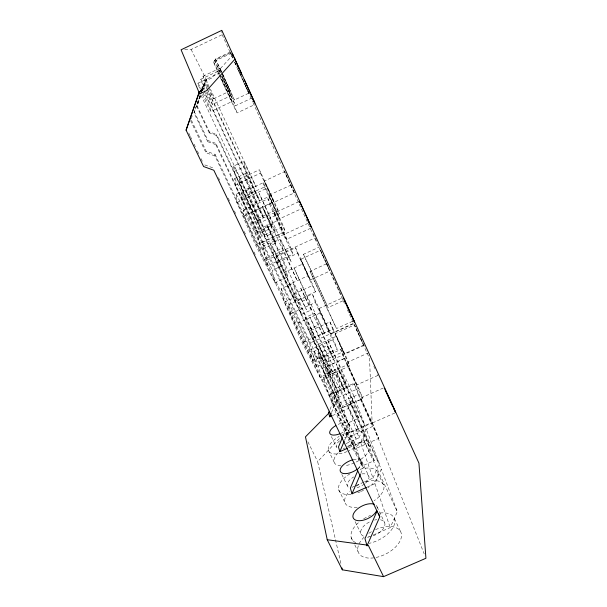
<?xml version="1.0" encoding="UTF-8"?>
<svg xmlns="http://www.w3.org/2000/svg" width="607" height="607" viewBox="0 0 607 607"><rect width="100%" height="100%" fill="white"/><g stroke="black" fill="none" stroke-linecap="round" stroke-linejoin="round"><path stroke-width="0.46" stroke-dasharray="3.04 2.28" d="M360.74 473.468L363.29 467.534L214.924 155.946L215.045 154.39L206.183 151.158L191.387 120.232M275.737 243.187L266.822 224.203L275.039 240.6L275.737 243.187L260.615 250.152L257.285 232.147L215.811 144.663L215.902 143.419L207.966 140.505L194.384 111.969L200.173 95.064M331.521 412.548L338.926 394.618L216.524 135.52L216.608 134.504L209.407 131.856L197.131 105.952L201.084 94.426M291.299 184.968L268.825 195.264L269.159 196.349L279.599 218.816L301.186 208.838M214.924 155.946L205.932 152.668L206.183 151.158M215.811 144.663L207.761 141.712L207.966 140.505M216.524 135.52L209.248 132.842L209.407 131.856M383.336 387.987L360.573 398.162L366.878 412.935L371.841 423.208L394.8 412.988M200.401 91.566L202.214 86.619L203.815 90.041M191.296 118.509L192.207 115.854M200.393 91.938L202.214 86.619M207.761 141.712L193.997 112.811L200.295 94.434M200.591 93.561L204.445 82.598L206.858 87.749M201.395 91.498L204.445 82.598M209.248 132.842L196.812 106.642L200.985 94.487M202.177 91.012L206.251 79.35L206.729 80.367L211.661 78.03L231.806 56.094L232.982 58.674M202.298 90.875L206.251 79.35M285.024 172.403L284.615 171.576L264.364 181.061L274.121 202.252L294.349 192.874L291.565 186.668M330.018 409.497L337.682 390.893L216.608 134.504M346.157 443.535L358.972 437.844L348.699 408.352L353.851 396.014L327.393 339.389L341.028 369.822L346.104 383.677L336.369 388.04C324.578 365.247 312.453 342.242 305.093 317.582L314.585 313.273L324.646 333.516L294.16 268.271L307.81 298.773L311.55 309.851L301.58 314.38C290.214 291.383 276.875 268.673 270.282 243.771L280.002 239.295L291.277 262.103L259.219 193.512L272.869 224.044L275.123 232.018L264.918 236.73L248.574 204.233L234.12 171.515L233.642 166.06L243.589 161.416L256.192 187.024L210.454 89.161M343.107 435.894L348.456 423.14L215.902 143.419M344.526 440.492L349.951 427.601L348.456 423.14M358.972 437.844L364.595 424.597L353.851 396.014M364.602 481.768L372.994 478.073L360.581 442.457L366.271 429.073L337.515 367.675L352.599 401.409L358.745 418.185L348.001 422.973C338.554 405.271 328.873 387.418 322.567 368.312L344.23 358.555L340.709 349.518L319.677 359.003L327.385 373.76L337.978 397.661L341.362 407.987L362.751 398.427L358.745 388.359L340.709 349.518M358.502 469.014L361.469 462.094L322.34 379.861L313.849 351.468L327.112 345.474L334.525 361.294L328.349 349.01L327.112 345.474M372.994 478.073L379.254 463.627L366.271 429.073M367.303 487.064L374.951 483.696L381.302 469.082L349.814 402.062L366.689 439.87L374.291 460.622L362.303 465.926C346.703 437.799 332.325 408.579 323.341 377.637L334.973 372.402L346.536 395.074L309.889 317.066L326.794 355.019L332.461 371.795L320.117 377.349L302.544 343.63L284.342 302.218L281.094 288.727L293.06 283.257L306.398 309.646L267.444 226.722L284.357 264.743L287.817 276.982L275.1 282.801L255.016 243.946L236.836 202.457L236.093 194.005L248.407 188.276L263.734 218.823L204.703 93.175M373.388 534.942L390.24 527.574L397.312 511.701L381.302 469.082M193.997 112.811L194.384 111.969M196.812 106.642L197.131 105.952M356.673 384.937L346.567 362.675L356.673 384.937L378.024 375.369M340.891 563.402L317.651 461.616L340.489 437.397M184.733 49.683L191.122 49.501L222.177 34.69L221.889 31.215M244.704 83.69L248.893 93.129L234.355 99.988L215.47 59.046L230.19 52.05L230.554 52.786M219.81 72.279L214.582 60.23L230.963 52.445M219.347 75.367A28.218 0.432 65.2 0 1 213.467 61.724L231.935 52.938M203.004 76.239L219.742 68.295L222.374 73.697M204.832 89.259A13.832 0.493 64.9 0 1 200.712 79.358L219.332 70.518L220.144 72.043M201.79 93.03A15.57 0.63 64.9 0 1 197.844 83.273L218.823 73.31L219.066 73.69M213.55 98.782L230.174 90.921L226.29 82.15M206.365 92.568A13.832 0.493 64.9 0 0 212.442 104.412L230.941 95.656L222.268 76.49M202.45 94.48A15.57 0.63 64.9 0 0 211.084 111.422L231.897 101.581L220.789 77.142M221.669 76.368L235.584 105.717L251.746 98.099M220.409 77.711A28.218 0.432 65.2 0 0 237.125 112.91L255.312 104.321M234.12 171.515L244.53 166.659L243.589 161.416M275.039 240.6L263.559 245.888L251.435 221.843L235.326 185.256L234.734 178.549L245.744 173.42L259.576 201.289L207.806 90.769M239.393 179.065L259.401 169.74L277.725 209.278L279.266 213.823L258.939 223.224L249.841 205.378L239.856 182.798L239.393 179.065L248.392 196.82L257.96 218.421L258.939 223.224M239.856 182.798L260.433 173.215L259.401 169.74M235.326 185.256L246.897 179.869L245.744 173.42M262.801 242.185L252.785 222.807L241.677 197.594L241.108 192.996L263.256 182.699L283.461 226.214L285.343 231.791L262.801 242.185L263.559 245.888M241.677 197.594L264.523 186.971L263.256 182.699M248.392 196.82L268.006 187.707M236.836 202.457L249.872 196.402L248.407 188.276M249.841 205.378L270.585 195.75L279.266 213.823M243.232 210.265L268.036 198.762L278.438 220.204L290.541 247.148L292.908 254.136L267.611 265.752L256.465 244.583L243.946 216.046L243.232 210.265L254.234 231.388L266.101 258.385L267.611 265.752M241.108 192.996L251.01 212.298L272.672 202.26M243.946 216.046L269.637 204.142L268.036 198.762M257.96 218.421L277.725 209.278M252.785 222.807L275.844 212.131L285.343 231.791M310.701 228.202L286.398 239.393L275.555 216.312L274.326 212.996L299.448 201.372M254.234 231.388L278.438 220.204M264.918 236.73L263.112 228.551L272.869 224.044M257.285 232.147L271.048 225.789L262.907 208.413L271.64 227.989L260.919 232.936L261.602 236.298L283.461 226.214M256.465 244.583L282.422 232.618L292.908 254.136M364.496 345.216L316.528 366.833L265.942 260.502L262.672 244.234L308.447 223.133M272.406 252.595L282.566 247.922L280.002 239.295M266.101 258.385L290.541 247.148M265.942 260.502L314.699 238.088M276.048 256.769L295.579 247.793L312.977 285.32L315.45 291.846L295.609 300.89L287.506 285.138L277.513 262.573L276.048 256.769L284.099 272.551L293.667 294.137L295.609 300.89M277.513 262.573L297.597 253.354L295.579 247.793M342.849 300.844L328.046 307.574A47.983 0.713 65.4 0 0 303.447 254.318L319.335 247.034M275.1 282.801L272.323 270.267L284.357 264.743M326.475 263.301L329.927 270.988L310.177 280.009L300.715 259.31L320.45 250.259L324.608 259.227M284.099 272.551L303.257 263.772M352.576 321.278L336.528 328.546A47.983 0.713 65.4 0 1 310.063 271.314L327.272 263.446M287.506 285.138L307.757 275.882L315.45 291.846M293.667 294.137L312.977 285.32M284.342 302.218L296.982 296.451L293.06 283.257M288.249 304.964L312.332 293.985L333.44 339.359L337.188 349.268L312.635 360.346L303.022 342.31L290.495 313.827L288.249 304.964L297.825 323.159L309.699 350.095L312.635 360.346M301.58 314.38L298.272 303.121L307.81 298.773M290.495 313.827L315.42 302.483L312.332 293.985M353.213 323.865L330.489 334.146L319.001 309.236L318.812 308.622L343.213 297.529M297.825 323.159L321.346 312.468M308.69 329.419L318.599 324.927L314.585 313.273M310.852 330.557L329.935 321.907L346.476 357.576L349.784 365.877L330.398 374.587L323.212 360.733L313.227 338.22L310.852 330.557L318.03 344.541L327.605 366.074L330.398 374.587M303.022 342.31L328.197 330.914L337.188 349.268M313.227 338.22L332.841 329.343L329.935 321.907M316.528 366.833L309.616 343.221L353.987 323.144M363.692 345.117L344.397 353.813L340.019 344.753L335.178 333.653L354.465 324.935L355.292 326.68M318.03 344.541L336.764 336.066M309.699 350.095L333.44 339.359M319.677 359.003L318.022 353.669L328.349 349.01M320.117 377.349L315.101 360.292L326.794 355.019M323.212 360.733L342.985 351.825L349.784 365.877M327.605 366.074L346.476 357.576M346.567 362.675L367.834 353.107M324.381 374.17L335.405 369.208L344.89 390.46L335.405 369.208M327.385 373.76L347.986 364.496M322.34 379.861L336.847 373.335M330.481 393.822L353.896 383.328L373.73 425.962L378.692 438.413L354.829 448.998L346.582 433.755L334.07 405.377L330.481 393.822L338.782 409.391L350.641 436.228L354.829 448.998M328.774 395.521L341.043 390.02L334.973 372.402M322.567 368.312L333.675 393.419L355.527 383.624L362.751 398.427M337.978 397.661L358.745 388.359M334.07 405.377L358.274 394.55L353.896 383.328M348.001 422.973L342.348 405.992L352.599 401.409M338.782 409.391L361.658 399.163M332.34 415.658L348.699 408.352M346.582 433.755L371.014 422.882L378.692 438.413M341.126 436.729L372.129 422.927L369.542 358.449L346.392 307.62M350.641 436.228L373.73 425.962M348.479 447.829L360.581 442.457M362.303 465.926L355.307 444.923L366.689 439.87M352.03 487.322L355.383 485.843M356.218 485.471L363.768 482.14M367.493 537.521L369.177 536.785M204.771 164.914L213.96 168.245M335.178 333.653L344.397 353.813M318.812 308.622L330.489 334.146M231.897 101.581L219.681 75.443M230.941 95.656L221.631 75.852M230.174 90.921L222.352 74.282M300.715 259.31L310.177 280.009M274.326 212.996L286.398 239.393M294.349 192.874L287.741 178.557M214.582 60.23L220.682 72.719M215.47 59.046L221.426 71.36M268.825 195.264L279.599 218.816M360.573 398.162L371.841 423.208M264.394 180.985L274.121 202.252M323.341 377.637L335.276 400.112L355.307 444.923M333.675 393.419L341.362 407.987M281.094 288.727L294.835 314.912L315.101 360.292M236.093 194.005L251.837 224.332L272.323 270.267M374.291 460.622L362.978 438.853L397.312 511.701M318.022 353.669L327.378 372.235L342.348 405.992M305.093 317.582C316.854 340.413 328.599 363.502 336.369 388.04M332.461 371.795L319.199 345.96L359.397 431.243L341.043 390.02M234.734 178.549L248.9 206.236L260.919 232.936M270.282 243.771L281.823 266.443L298.272 303.121M358.745 418.185L348.13 397.357L379.254 463.627M287.817 276.982L272.353 246.563L315.367 337.826L296.982 296.451M191.122 49.501L206.729 80.367M233.642 166.06L246.518 191.524L263.112 228.551M346.104 383.677L336.141 363.843L364.595 424.597M311.55 309.851L300.275 287.248L333.182 357.531L318.599 324.927M275.123 232.018L262.406 206.38L297.157 280.593L282.566 247.922M307.901 441.79L317.651 461.616M351.187 537.597L353.191 541.649M354.792 544.896L357.993 551.384M248.893 93.129L247.724 90.663M355.087 521.603L360.839 533.371M338.645 489.621L344.844 502.285M328.349 450.219L334.032 461.927M341.817 474.386L347.341 485.782M377.622 374.572L377.994 375.346M331.361 436.554L336.263 446.699M188.747 133.054L189.983 135.619M190.393 136.469L192.442 140.733M194.088 144.147L195.317 146.704M197.366 150.968L199.013 154.383M201.061 158.647L202.29 161.204M377.068 506.845L384.747 522.908M218.459 177.646L219.681 180.211M228.27 198.155L229.499 200.72M234.401 210.97L235.63 213.535M244.219 231.487L245.44 234.052M254.03 251.996L255.251 254.561M190.507 120.452L205.932 152.668M361.871 461.548L368.874 476.275A11.791 5.789 -25.9 0 1 365.073 483.513M215.045 154.39L260.615 250.152M394.444 518.666L401.037 532.589M338.213 424.354A10.789 4.651 -25.6 0 1 349.427 424.452L355.846 437.996M313.849 351.468L349.951 427.601M262.672 244.234L309.616 343.221M200.993 95.14L268.248 237.845L249.872 196.402M377.607 472.421L383.639 485.205M204.218 90.891L263.165 216.418L246.897 179.869M201.896 87.196L204.309 92.317M363.79 434.46L369.344 446.266M363.396 344.51L357.834 332.439M222.686 74.365L224.954 79.244M206.046 79.722L208.854 85.731M207.26 88.607L259.113 199.346L244.53 166.659M204.195 83.053L207.404 89.912M248.62 91.46L249.674 93.721M231.555 54.911L233.126 58.302M246.199 87.385L247.368 89.919M222.89 74.494L234.355 99.988M222.458 76.52L235.584 105.717M285.7 173.852L287.407 177.548M328.478 267.915L324.237 258.673M356.119 328.463L357.159 330.709M303.447 254.318L328.046 307.574M310.063 271.314L336.528 328.546M245.805 86.535L237.876 69.198M339.654 291.739L342.211 297.293M373.859 366.438L374.822 368.532M235.159 62.718L236.722 66.14M287.786 178.375L289.691 182.548M335.125 281.845L337.773 287.635M338.152 288.462L339.29 290.943M358.327 333.258L360.452 337.894M238.574 70.192L239.644 72.537M313.113 233.376L316.998 241.912M331.012 272.831L334.745 281.018M234.552 62.119L252.603 101.748M252.99 102.606L307.931 223.201M308.326 224.066L342.856 299.866M343.251 300.731L344.427 303.318M326.824 263.62L328.349 266.981M360.748 338.547L363.335 344.275M240 73.318L242.11 77.954M290.336 183.959L291.261 185.992M323.933 258.013L320.45 250.259M357.447 331.589L354.465 324.935M234.674 62.142L236.867 66.975M325.314 260.297L326.058 261.936M287.437 177.889L284.615 171.576M242.466 78.728L244.333 82.863M332.841 329.343L342.985 351.825M297.597 253.354L307.757 275.882M222.177 34.69L231.419 55.237M344.23 358.555L355.527 383.624M260.433 173.215L270.585 195.75M358.274 394.55L371.014 422.882M264.523 186.971L275.844 212.131M315.42 302.483L328.197 330.914M269.637 204.142L282.422 232.618M221.259 71.846L219.742 68.295M251.01 212.298L261.602 236.298M231.358 54.759L230.19 52.05M220.098 72.392L219.332 70.518M372.129 422.927L424.179 553.88M374.951 483.696L390.24 527.574M218.823 73.31L219.036 73.902M337.682 390.893L338.926 394.618M361.469 462.094L363.29 467.534M271.048 225.789L271.64 227.989M207.23 92.097A13.832 0.493 64.9 0 1 212.442 104.412M200.712 79.358A13.832 0.493 64.9 0 1 205.348 88.114M203.11 93.038A15.57 0.63 64.9 0 1 211.084 111.422M197.844 83.273A15.57 0.63 64.9 0 1 202.283 91.346M208.831 87.765A12.451 0.402 65 0 1 213.543 98.683A12.451 0.402 65 0 1 209.483 91.004M207.746 87.325A12.451 0.402 65 0 1 203.011 76.232A12.451 0.402 65 0 1 208.497 87.044M219.931 74.805A28.218 0.432 65.2 0 1 237.125 112.91M213.467 61.724A28.218 0.432 65.2 0 1 219.552 74.001M347.515 446.403A19.348 8.93 -25.6 0 1 369.193 445.91A19.348 8.93 -25.6 0 1 355.224 462.511M354.442 462.868A19.348 8.93 -25.6 0 1 345.072 465.652M340.952 465.873A19.348 8.93 -25.6 0 1 338.668 452.397M366.036 481.821A21.245 10.767 -25.9 0 1 383.533 484.932A21.245 10.767 -25.9 0 1 374.14 500.707M357.212 507.24A21.245 10.767 -25.9 0 1 349.511 491.374M356.218 486.154A21.245 10.767 -25.9 0 1 361.021 483.65M375.566 529.623A23.552 13.225 -26.4 0 1 401.515 535.108A23.552 13.225 -26.4 0 1 376.477 557.378A23.552 13.225 -26.4 0 1 358.752 544.57M359.124 543.766A23.552 13.225 -26.4 0 1 364.185 537.089M368.851 533.325A23.552 13.225 -26.4 0 1 371.727 531.542M353.16 459.696A11.859 5.615 -25.9 0 1 361.696 461.138A11.859 5.615 -25.9 0 1 357.971 468.665M376.09 505.328A13.157 6.905 -26.3 0 1 377.228 508.742M349.427 424.452A10.789 4.651 -25.6 0 1 340.952 433.33M361.939 473.908A11.791 5.789 -25.9 0 1 368.889 476.313M364.503 483.961A11.791 5.789 -25.9 0 1 354.185 488.316M348.13 487.08A11.791 5.789 -25.9 0 1 353.691 476.927M340.512 435.621A19.432 8.695 -25.6 0 1 363.563 433.952A19.432 8.695 -25.6 0 1 348.714 450.895M347.128 451.562A19.432 8.695 -25.6 0 1 328.675 451.069A19.432 8.695 -25.6 0 1 339.085 436.433M344.624 437.776A10.736 4.803 -25.6 0 1 355.869 438.049A10.736 4.803 -25.6 0 1 347.507 447.025M344.89 448.004A10.736 4.803 -25.6 0 1 343.183 448.444M336.938 447.761A10.736 4.803 -25.6 0 1 339.966 440.538M360.065 469.317A21.344 10.486 -25.9 0 1 377.508 472.155A21.344 10.486 -25.9 0 1 367.933 487.724M363.532 490.312A21.344 10.486 -25.9 0 1 361.324 491.359M360.452 491.731A21.344 10.486 -25.9 0 1 357.804 492.732M350.945 494.326A21.344 10.486 -25.9 0 1 338.463 488.369A21.344 10.486 -25.9 0 1 350.201 473.68M380.088 512.991A23.673 12.891 -26.3 0 1 394.201 524.987A23.673 12.891 -26.3 0 1 369.208 543.341M355.793 542.711A23.673 12.891 -26.3 0 1 358.942 522.263M363.684 518.841A23.673 12.891 -26.3 0 1 370.596 515.396M380.498 519.797A13.081 7.125 -26.3 0 1 384.072 527.483A13.081 7.125 -26.3 0 1 371.742 536.231M370.945 536.429A13.081 7.125 -26.3 0 1 368.608 536.8M363.441 536.156A13.081 7.125 -26.3 0 1 370.68 521.383M374.572 520.078A13.081 7.125 -26.3 0 1 376.856 519.691"/><path stroke-width="0.91" d="M186.083 130.148L199.384 91.718L186.083 130.148L203.611 166.546L213.808 170.233L379.77 516.876L367.03 545.776L368.252 545.245L383.586 576.65L425.924 558.273L418.936 463.133L221.821 30.35L181.076 49.789L199.657 93.903L206.691 90.572L235.091 59.008M331.483 416.045L329.76 416.812L328.622 412.881L329.32 411.189M329.76 416.812L331.172 413.397M342.394 437.601L338.471 446.949L339.829 451.669L347.614 448.209M339.829 451.669L344.169 441.35M357.758 470.744L350.353 488.058L352.007 493.802L366.453 487.436M352.007 493.802L360.376 474.317M377.122 510.95L364.966 538.629L367.03 545.776M328.736 413.268L305.465 436.835L327.226 539.729L342.356 569.821L383.586 576.65M328.622 412.881L329.518 412.479M327.226 539.729L366.825 545.048M395.552 412.441L393.685 408.185M311.376 227.519L310.64 225.728M343.501 298.105L343.319 297.825M299.562 201.554L300.981 204.551M232.413 53.871L233.68 56.557M254.341 102.317L252.14 97.606M354.564 322.423L352.834 318.736M198.975 92.454L199.657 93.903M384.679 388.601L385.483 390.316M395.066 411.425L393.488 408.048M309.911 224.4L310.822 226.35M234.082 57.407L241.207 72.886M344.51 300.253L349.108 310.223M385.855 391.12L386.598 392.714M301.284 205.204L303.644 210.318M308.705 221.805L309.608 223.755M386.94 393.45L393.366 407.479M391.788 404.368L392.782 406.531M250.289 93.599L251.344 95.898M307.294 218.732L308.348 221.039M350.489 313.652L351.567 315.989M390.696 402.001L391.424 403.579M303.963 211.008L309.631 223.475M350.133 312.871L347.523 307.157M388.859 397.987L390.331 401.212M349.495 311.072L354.374 321.854M387.448 394.899L388.503 397.213M387.137 394.216L385.202 389.929M244.355 79.775L252.558 97.939M345.8 303.379L347.151 306.353M240.562 72.316L241.662 74.737M345.421 302.536L343.82 298.963M237.481 65.503L238.65 68.075M252.891 98.698L254.857 103.16M232.269 53.788L233.005 55.472M299.448 201.372L299.752 202.085M378.631 513.476L379.77 516.876M341.938 567.985L342.356 569.821M357.394 469.112A11.859 5.615 -25.9 0 1 340.481 471.73A11.859 5.615 -25.9 0 1 352.227 459.947M376.56 510.882A13.157 6.905 -26.3 0 1 359.048 520.723A13.157 6.905 -26.3 0 1 355.694 510.608A13.157 6.905 -26.3 0 1 374.367 504.273M340.079 433.694A10.789 4.651 -25.6 0 1 329.897 433.588A10.789 4.651 -25.6 0 1 335.739 425.628"/></g></svg>
